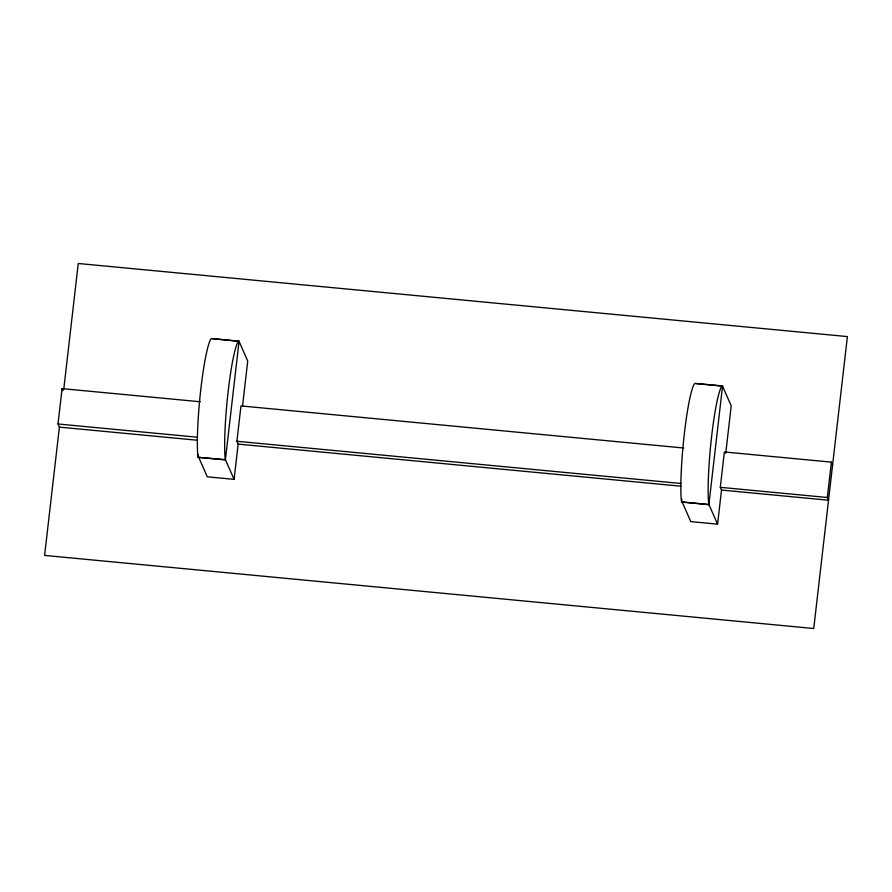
<?xml version="1.0" encoding="UTF-8"?>
<svg xmlns="http://www.w3.org/2000/svg" width="892" height="892" viewBox="0 0 892 892"><rect width="100%" height="100%" fill="white"/><g stroke="black" fill="none" stroke-linecap="round" stroke-linejoin="round"><path stroke-width="1.34" d="M63.789 389.012L78.262 263.486L847.4 336.585L813.738 628.514L44.6 555.415L59.396 427.123L58.002 423.979L62.083 388.622L200.243 401.757M198.091 457.295L197.656 453.738A63.466 6.723 -84.6 0 1 200.856 388.945A63.466 6.723 -84.6 0 1 210.824 339.161L211.783 338.581L239.078 341.179L225.386 459.893L198.091 457.295L198.414 454.541M198.615 457.351L225.408 459.692L234.094 479.361L207.312 476.819L198.637 457.15M212.296 338.637L239.056 341.346L247.731 361.026L242.546 406.027M234.094 479.361L238.153 444.116L236.904 441.272L240.974 405.916L683.718 448.007M681.577 502.084L681.142 498.528A63.466 6.723 -84.6 0 1 684.342 433.735A63.466 6.723 -84.6 0 1 694.311 383.95L695.269 383.37L722.565 385.968L708.872 504.682L681.577 502.084L681.901 499.319M717.581 524.15L708.895 504.482L682.124 501.928L690.798 521.608L717.581 524.15L721.505 490.054L720.301 487.322L724.371 451.965L831.4 462.134L832.604 464.877M725.742 453.348L731.217 405.804L722.542 386.136L695.76 383.593M721.505 490.054L828.534 500.234L827.319 497.491L831.4 462.134M239.078 341.179L238.119 341.759A63.466 6.723 -84.6 0 0 228.151 391.543A63.466 6.723 -84.6 0 0 224.951 456.336L225.386 459.893M722.565 385.968L721.606 386.548A63.466 6.723 -84.6 0 0 711.638 436.322A63.466 6.723 -84.6 0 0 708.438 501.114L708.872 504.682M58.002 423.979L197.556 437.247M236.904 441.272L681.02 483.486M720.301 487.322L827.319 497.491M59.396 427.123L197.556 440.258M238.153 444.116L680.886 486.196M62.083 388.622L63.009 390.718"/></g></svg>
